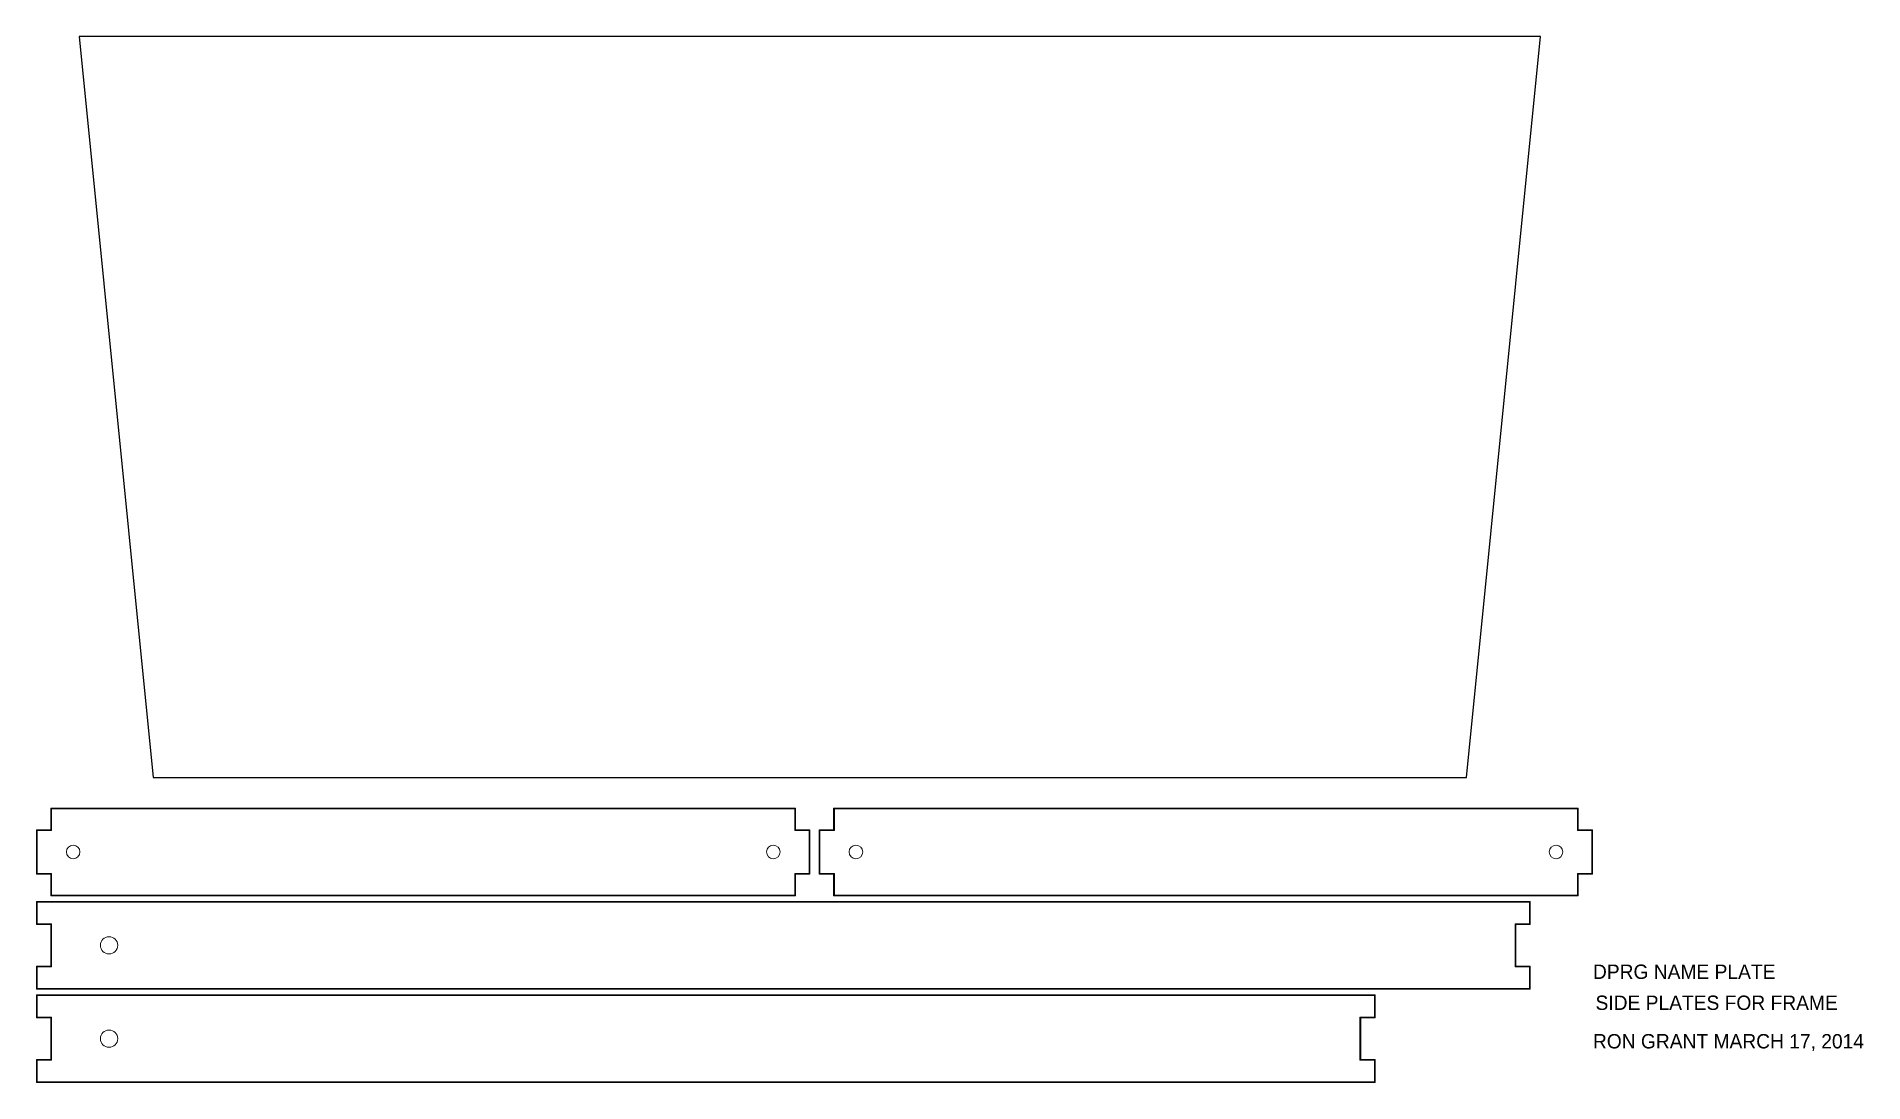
# Model space of a CAD drawing. Extents: x 0 to 12.7, y 0 to 7.3.
import ezdxf

# ---------------------------------------------------------------- set-up
doc = ezdxf.new("R2010")
doc.units = 0
doc.header["$MEASUREMENT"] = 0
doc.layers.add('holes', color=1, linetype='Continuous')
doc.layers.add('outline', color=3, linetype='Continuous')

msp = doc.modelspace()

# ---------------------------------------------------------------- linework, layer by layer
at = {"linetype": 'Continuous'}
for p, q in [((10.468, 7.278), (0.291, 7.278)), ((0.291, 7.278), (0.807, 2.118)), ((9.952, 2.118), (10.468, 7.278)), ((0.807, 2.118), (9.952, 2.118))]:
    msp.add_line(p, q, dxfattribs=at)
at = {"linetype": 'Continuous', "lineweight": 0, "flags": 128}
for points in [[(0.1, 1.45), (0.1, 1.3), (5.275, 1.3), (5.275, 1.45), (5.375, 1.45), (5.375, 1.75), (5.275, 1.75), (5.275, 1.9), (0.1, 1.9), (0.1, 1.75), (0, 1.75), (0, 1.45)], [(5.55, 1.45), (5.55, 1.3), (10.725, 1.3), (10.725, 1.45), (10.825, 1.45), (10.825, 1.75), (10.725, 1.75), (10.725, 1.9), (5.55, 1.9), (5.55, 1.75), (5.45, 1.75), (5.45, 1.45)], [(10.39, 0.8), (10.29, 0.8), (10.29, 1.1), (10.39, 1.1), (10.39, 1.25), (0, 1.25), (0, 1.1), (0.1, 1.1), (0.1, 0.8), (0, 0.8), (0, 0.65), (10.39, 0.65)], [(9.31, 0.15), (9.21, 0.15), (9.21, 0.45), (9.31, 0.45), (9.31, 0.6), (0, 0.6), (0, 0.45), (0.1, 0.45), (0.1, 0.15), (0, 0.15), (0, 0), (9.31, 0)]]:
    msp.add_lwpolyline(points, close=True, dxfattribs=at)
at = {"layer": 'holes', "linetype": 'Continuous', "lineweight": 0}
for centre, radius in [((0.25, 1.6), 0.0475), ((5.125, 1.6), 0.0475), ((5.7, 1.6), 0.0475), ((10.575, 1.6), 0.0475), ((0.5, 0.95), 0.06), ((0.5, 0.3), 0.06)]:
    msp.add_circle(centre, radius, dxfattribs=at)
at = {"layer": 'outline', "linetype": 'Continuous', "lineweight": 0, "flags": 128}
for points in [[(0.095, 1.445), (0.095, 1.295), (5.28, 1.295), (5.28, 1.445), (5.38, 1.445), (5.38, 1.755), (5.28, 1.755), (5.28, 1.905), (0.095, 1.905), (0.095, 1.755), (-0.005, 1.755), (-0.005, 1.445)], [(5.545, 1.445), (5.545, 1.295), (10.73, 1.295), (10.73, 1.445), (10.83, 1.445), (10.83, 1.755), (10.73, 1.755), (10.73, 1.905), (5.545, 1.905), (5.545, 1.755), (5.445, 1.755), (5.445, 1.445)], [(10.395, 0.805), (10.295, 0.805), (10.295, 1.095), (10.395, 1.095), (10.395, 1.255), (-0.005, 1.255), (-0.005, 1.095), (0.095, 1.095), (0.095, 0.805), (-0.005, 0.805), (-0.005, 0.645), (10.395, 0.645)], [(9.315, 0.155), (9.215, 0.155), (9.215, 0.445), (9.315, 0.445), (9.315, 0.605), (-0.005, 0.605), (-0.005, 0.445), (0.095, 0.445), (0.095, 0.155), (-0.005, 0.155), (-0.005, -0.005), (9.315, -0.005)]]:
    msp.add_lwpolyline(points, close=True, dxfattribs=at)

# ---------------------------------------------------------------- texts
at = {"linetype": 'Continuous', "lineweight": 0}
for s, p in [('DPRG NAME PLATE', (10.832, 0.716)), ('SIDE PLATES FOR FRAME', (10.85, 0.5)), ('RON GRANT MARCH 17, 2014', (10.832, 0.232))]:
    msp.add_text(s, height=0.1, dxfattribs=at).set_placement(p)

doc.saveas('drawing.dxf')
